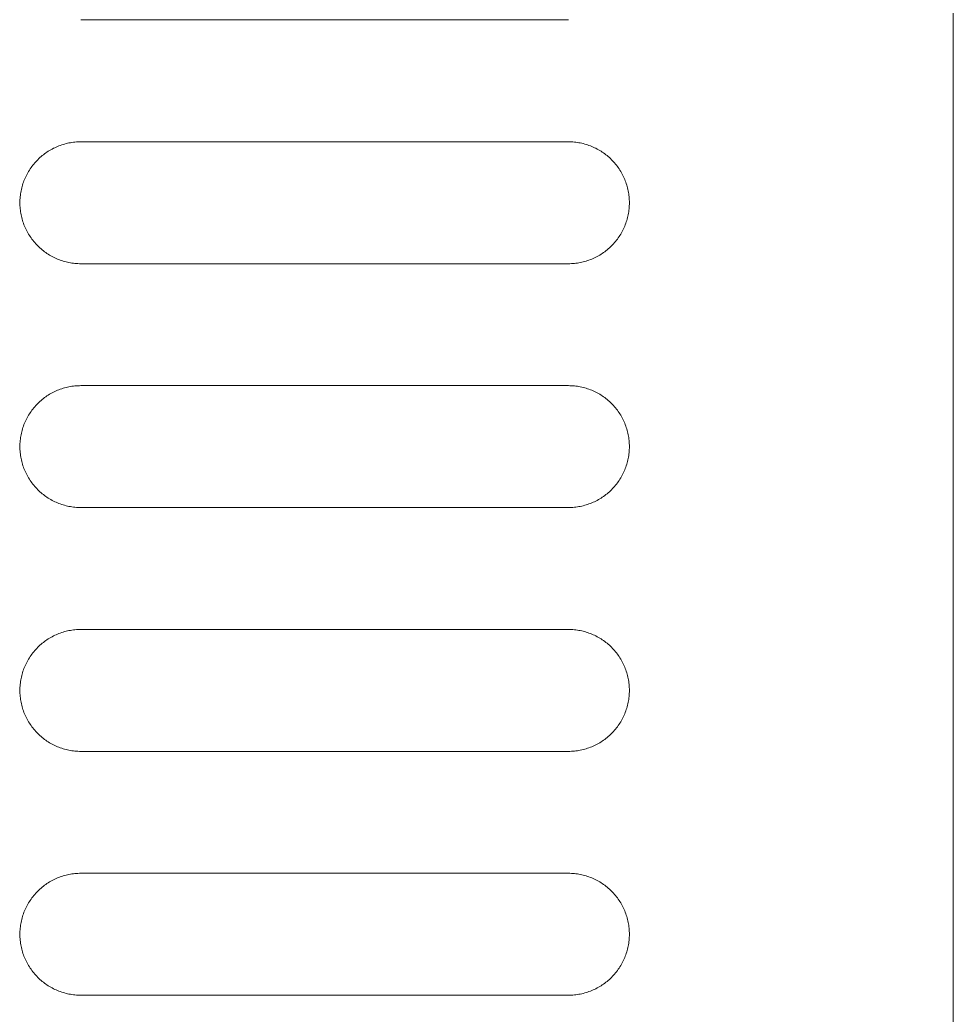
# Model space of a CAD drawing. Header units: millimetres. Extents: x -159872 to 386485, y -250577 to 158966.
# Drawn here: x 159351.75 to 159386.2, y 9349.32 to 9386.06 of the extents above; entities that cross this region are included whole.
import ezdxf

# ---------------------------------------------------------------- set-up
doc = ezdxf.new("R2010")
doc.units = ezdxf.units.MM
doc.header["$PDMODE"] = 1
doc.header["$PDSIZE"] = -2
doc.layers.add('LDS-equipment-kitchen equipment', color=3, linetype='Continuous', lineweight=13)

# ---------------------------------------------------------------- blocks, each defined once
blk = doc.blocks.new('Group-344')
at = {"layer": 'LDS-equipment-kitchen equipment'}
for points in [[(98712.687, 45306.623, 0), (98712.687, 45989.023, 0)], [(98698.487, 45843.573, 0), (98680.487, 45843.573, 0)], [(98680.487, 45839.073, 0), (98680.432, 45839.072, 0), (98680.377, 45839.07, 0), (98680.322, 45839.067, 0), (98680.267, 45839.062, 0), (98680.212, 45839.056, 0), (98680.157, 45839.049, 0), (98680.102, 45839.04, 0), (98680.048, 45839.03, 0), (98679.994, 45839.018, 0), (98679.94, 45839.006, 0), (98679.887, 45838.992, 0), (98679.834, 45838.976, 0), (98679.781, 45838.96, 0), (98679.729, 45838.942, 0), (98679.677, 45838.922, 0), (98679.626, 45838.902, 0), (98679.575, 45838.88, 0), (98679.525, 45838.857, 0), (98679.476, 45838.833, 0), (98679.427, 45838.807, 0), (98679.378, 45838.781, 0), (98679.33, 45838.753, 0), (98679.283, 45838.724, 0), (98679.237, 45838.694, 0), (98679.192, 45838.663, 0), (98679.147, 45838.63, 0), (98679.103, 45838.597, 0), (98679.06, 45838.562, 0), (98679.018, 45838.527, 0), (98678.976, 45838.49, 0), (98678.936, 45838.453, 0), (98678.896, 45838.414, 0), (98678.858, 45838.375, 0), (98678.82, 45838.334, 0), (98678.783, 45838.293, 0), (98678.748, 45838.251, 0), (98678.713, 45838.207, 0), (98678.68, 45838.163, 0), (98678.648, 45838.119, 0), (98678.616, 45838.073, 0), (98678.586, 45838.027, 0), (98678.557, 45837.98, 0), (98678.529, 45837.932, 0), (98678.503, 45837.884, 0), (98678.477, 45837.835, 0), (98678.453, 45837.785, 0), (98678.43, 45837.735, 0), (98678.408, 45837.684, 0), (98678.388, 45837.633, 0), (98678.369, 45837.581, 0), (98678.351, 45837.529, 0), (98678.334, 45837.476, 0), (98678.319, 45837.423, 0), (98678.305, 45837.37, 0), (98678.292, 45837.316, 0), (98678.28, 45837.262, 0), (98678.27, 45837.208, 0), (98678.262, 45837.153, 0), (98678.254, 45837.099, 0), (98678.248, 45837.044, 0), (98678.243, 45836.989, 0), (98678.24, 45836.934, 0), (98678.238, 45836.878, 0), (98678.237, 45836.823, 0)], [(98698.487, 45839.073, 0), (98680.487, 45839.073, 0)], [(98700.737, 45836.823, 0), (98700.737, 45836.878, 0), (98700.735, 45836.934, 0), (98700.731, 45836.989, 0), (98700.726, 45837.044, 0), (98700.72, 45837.099, 0), (98700.713, 45837.153, 0), (98700.704, 45837.208, 0), (98700.694, 45837.262, 0), (98700.683, 45837.316, 0), (98700.67, 45837.37, 0), (98700.656, 45837.423, 0), (98700.64, 45837.476, 0), (98700.624, 45837.529, 0), (98700.606, 45837.581, 0), (98700.586, 45837.633, 0), (98700.566, 45837.684, 0), (98700.544, 45837.735, 0), (98700.521, 45837.785, 0), (98700.497, 45837.835, 0), (98700.472, 45837.884, 0), (98700.445, 45837.932, 0), (98700.417, 45837.98, 0), (98700.388, 45838.027, 0), (98700.358, 45838.073, 0), (98700.327, 45838.119, 0), (98700.294, 45838.163, 0), (98700.261, 45838.207, 0), (98700.227, 45838.251, 0), (98700.191, 45838.293, 0), (98700.154, 45838.334, 0), (98700.117, 45838.375, 0), (98700.078, 45838.414, 0), (98700.039, 45838.453, 0), (98699.998, 45838.49, 0), (98699.957, 45838.527, 0), (98699.915, 45838.562, 0), (98699.872, 45838.597, 0), (98699.828, 45838.63, 0), (98699.783, 45838.663, 0), (98699.737, 45838.694, 0), (98699.691, 45838.724, 0), (98699.644, 45838.753, 0), (98699.596, 45838.781, 0), (98699.548, 45838.807, 0), (98699.499, 45838.833, 0), (98699.449, 45838.857, 0), (98699.399, 45838.88, 0), (98699.348, 45838.902, 0), (98699.297, 45838.922, 0), (98699.245, 45838.942, 0), (98699.193, 45838.96, 0), (98699.14, 45838.976, 0), (98699.087, 45838.992, 0), (98699.034, 45839.006, 0), (98698.98, 45839.018, 0), (98698.926, 45839.03, 0), (98698.872, 45839.04, 0), (98698.817, 45839.049, 0), (98698.763, 45839.056, 0), (98698.708, 45839.062, 0), (98698.653, 45839.067, 0), (98698.598, 45839.07, 0), (98698.542, 45839.072, 0), (98698.487, 45839.073, 0)], [(98678.237, 45836.823, 0), (98678.238, 45836.768, 0), (98678.24, 45836.713, 0), (98678.243, 45836.658, 0), (98678.248, 45836.603, 0), (98678.254, 45836.548, 0), (98678.262, 45836.493, 0), (98678.27, 45836.438, 0), (98678.28, 45836.384, 0), (98678.292, 45836.33, 0), (98678.305, 45836.276, 0), (98678.319, 45836.223, 0), (98678.334, 45836.17, 0), (98678.351, 45836.117, 0), (98678.369, 45836.065, 0), (98678.388, 45836.013, 0), (98678.408, 45835.962, 0), (98678.43, 45835.911, 0), (98678.453, 45835.861, 0), (98678.477, 45835.812, 0), (98678.503, 45835.762, 0), (98678.529, 45835.714, 0), (98678.557, 45835.666, 0), (98678.586, 45835.619, 0), (98678.616, 45835.573, 0), (98678.648, 45835.528, 0), (98678.68, 45835.483, 0), (98678.713, 45835.439, 0), (98678.748, 45835.396, 0), (98678.783, 45835.353, 0), (98678.82, 45835.312, 0), (98678.858, 45835.272, 0), (98678.896, 45835.232, 0), (98678.936, 45835.194, 0), (98678.976, 45835.156, 0), (98679.018, 45835.119, 0), (98679.06, 45835.084, 0), (98679.103, 45835.049, 0), (98679.147, 45835.016, 0), (98679.192, 45834.984, 0), (98679.237, 45834.952, 0), (98679.283, 45834.922, 0), (98679.33, 45834.893, 0), (98679.378, 45834.865, 0), (98679.427, 45834.839, 0), (98679.476, 45834.813, 0), (98679.525, 45834.789, 0), (98679.575, 45834.766, 0), (98679.626, 45834.744, 0), (98679.677, 45834.724, 0), (98679.729, 45834.705, 0), (98679.781, 45834.687, 0), (98679.834, 45834.67, 0), (98679.887, 45834.655, 0), (98679.94, 45834.641, 0), (98679.994, 45834.628, 0), (98680.048, 45834.616, 0), (98680.102, 45834.606, 0), (98680.157, 45834.597, 0), (98680.212, 45834.59, 0), (98680.267, 45834.584, 0), (98680.322, 45834.579, 0), (98680.377, 45834.576, 0), (98680.432, 45834.574, 0), (98680.487, 45834.573, 0)], [(98698.487, 45834.573, 0), (98698.542, 45834.574, 0), (98698.598, 45834.576, 0), (98698.653, 45834.579, 0), (98698.708, 45834.584, 0), (98698.763, 45834.59, 0), (98698.817, 45834.597, 0), (98698.872, 45834.606, 0), (98698.926, 45834.616, 0), (98698.98, 45834.628, 0), (98699.034, 45834.641, 0), (98699.087, 45834.655, 0), (98699.14, 45834.67, 0), (98699.193, 45834.687, 0), (98699.245, 45834.705, 0), (98699.297, 45834.724, 0), (98699.348, 45834.744, 0), (98699.399, 45834.766, 0), (98699.449, 45834.789, 0), (98699.499, 45834.813, 0), (98699.548, 45834.839, 0), (98699.596, 45834.865, 0), (98699.644, 45834.893, 0), (98699.691, 45834.922, 0), (98699.737, 45834.952, 0), (98699.783, 45834.984, 0), (98699.828, 45835.016, 0), (98699.872, 45835.049, 0), (98699.915, 45835.084, 0), (98699.957, 45835.119, 0), (98699.998, 45835.156, 0), (98700.039, 45835.194, 0), (98700.078, 45835.232, 0), (98700.117, 45835.272, 0), (98700.154, 45835.312, 0), (98700.191, 45835.353, 0), (98700.227, 45835.396, 0), (98700.261, 45835.439, 0), (98700.294, 45835.483, 0), (98700.327, 45835.528, 0), (98700.358, 45835.573, 0), (98700.388, 45835.619, 0), (98700.417, 45835.666, 0), (98700.445, 45835.714, 0), (98700.472, 45835.762, 0), (98700.497, 45835.812, 0), (98700.521, 45835.861, 0), (98700.544, 45835.911, 0), (98700.566, 45835.962, 0), (98700.586, 45836.013, 0), (98700.606, 45836.065, 0), (98700.624, 45836.117, 0), (98700.64, 45836.17, 0), (98700.656, 45836.223, 0), (98700.67, 45836.276, 0), (98700.683, 45836.33, 0), (98700.694, 45836.384, 0), (98700.704, 45836.438, 0), (98700.713, 45836.493, 0), (98700.72, 45836.548, 0), (98700.726, 45836.603, 0), (98700.731, 45836.658, 0), (98700.735, 45836.713, 0), (98700.737, 45836.768, 0), (98700.737, 45836.823, 0)], [(98698.487, 45834.573, 0), (98680.487, 45834.573, 0)], [(98680.487, 45830.073, 0), (98680.432, 45830.072, 0), (98680.377, 45830.07, 0), (98680.322, 45830.067, 0), (98680.267, 45830.062, 0), (98680.212, 45830.056, 0), (98680.157, 45830.049, 0), (98680.102, 45830.04, 0), (98680.048, 45830.03, 0), (98679.994, 45830.018, 0), (98679.94, 45830.006, 0), (98679.887, 45829.992, 0), (98679.834, 45829.976, 0), (98679.781, 45829.96, 0), (98679.729, 45829.942, 0), (98679.677, 45829.922, 0), (98679.626, 45829.902, 0), (98679.575, 45829.88, 0), (98679.525, 45829.857, 0), (98679.476, 45829.833, 0), (98679.427, 45829.807, 0), (98679.378, 45829.781, 0), (98679.33, 45829.753, 0), (98679.283, 45829.724, 0), (98679.237, 45829.694, 0), (98679.192, 45829.663, 0), (98679.147, 45829.63, 0), (98679.103, 45829.597, 0), (98679.06, 45829.562, 0), (98679.018, 45829.527, 0), (98678.976, 45829.49, 0), (98678.936, 45829.453, 0), (98678.896, 45829.414, 0), (98678.858, 45829.375, 0), (98678.82, 45829.334, 0), (98678.783, 45829.293, 0), (98678.748, 45829.251, 0), (98678.713, 45829.207, 0), (98678.68, 45829.163, 0), (98678.648, 45829.119, 0), (98678.616, 45829.073, 0), (98678.586, 45829.027, 0), (98678.557, 45828.98, 0), (98678.529, 45828.932, 0), (98678.503, 45828.884, 0), (98678.477, 45828.835, 0), (98678.453, 45828.785, 0), (98678.43, 45828.735, 0), (98678.408, 45828.684, 0), (98678.388, 45828.633, 0), (98678.369, 45828.581, 0), (98678.351, 45828.529, 0), (98678.334, 45828.476, 0), (98678.319, 45828.423, 0), (98678.305, 45828.37, 0), (98678.292, 45828.316, 0), (98678.28, 45828.262, 0), (98678.27, 45828.208, 0), (98678.262, 45828.153, 0), (98678.254, 45828.099, 0), (98678.248, 45828.044, 0), (98678.243, 45827.989, 0), (98678.24, 45827.934, 0), (98678.238, 45827.878, 0), (98678.237, 45827.823, 0)], [(98698.487, 45830.073, 0), (98680.487, 45830.073, 0)], [(98700.737, 45827.823, 0), (98700.737, 45827.878, 0), (98700.735, 45827.934, 0), (98700.731, 45827.989, 0), (98700.726, 45828.044, 0), (98700.72, 45828.099, 0), (98700.713, 45828.153, 0), (98700.704, 45828.208, 0), (98700.694, 45828.262, 0), (98700.683, 45828.316, 0), (98700.67, 45828.37, 0), (98700.656, 45828.423, 0), (98700.64, 45828.476, 0), (98700.624, 45828.529, 0), (98700.606, 45828.581, 0), (98700.586, 45828.633, 0), (98700.566, 45828.684, 0), (98700.544, 45828.735, 0), (98700.521, 45828.785, 0), (98700.497, 45828.835, 0), (98700.472, 45828.884, 0), (98700.445, 45828.932, 0), (98700.417, 45828.98, 0), (98700.388, 45829.027, 0), (98700.358, 45829.073, 0), (98700.327, 45829.119, 0), (98700.294, 45829.163, 0), (98700.261, 45829.207, 0), (98700.227, 45829.251, 0), (98700.191, 45829.293, 0), (98700.154, 45829.334, 0), (98700.117, 45829.375, 0), (98700.078, 45829.414, 0), (98700.039, 45829.453, 0), (98699.998, 45829.49, 0), (98699.957, 45829.527, 0), (98699.915, 45829.562, 0), (98699.872, 45829.597, 0), (98699.828, 45829.63, 0), (98699.783, 45829.663, 0), (98699.737, 45829.694, 0), (98699.691, 45829.724, 0), (98699.644, 45829.753, 0), (98699.596, 45829.781, 0), (98699.548, 45829.807, 0), (98699.499, 45829.833, 0), (98699.449, 45829.857, 0), (98699.399, 45829.88, 0), (98699.348, 45829.902, 0), (98699.297, 45829.922, 0), (98699.245, 45829.942, 0), (98699.193, 45829.96, 0), (98699.14, 45829.976, 0), (98699.087, 45829.992, 0), (98699.034, 45830.006, 0), (98698.98, 45830.018, 0), (98698.926, 45830.03, 0), (98698.872, 45830.04, 0), (98698.817, 45830.049, 0), (98698.763, 45830.056, 0), (98698.708, 45830.062, 0), (98698.653, 45830.067, 0), (98698.598, 45830.07, 0), (98698.542, 45830.072, 0), (98698.487, 45830.073, 0)], [(98678.237, 45827.823, 0), (98678.238, 45827.768, 0), (98678.24, 45827.713, 0), (98678.243, 45827.658, 0), (98678.248, 45827.603, 0), (98678.254, 45827.548, 0), (98678.262, 45827.493, 0), (98678.27, 45827.438, 0), (98678.28, 45827.384, 0), (98678.292, 45827.33, 0), (98678.305, 45827.276, 0), (98678.319, 45827.223, 0), (98678.334, 45827.17, 0), (98678.351, 45827.117, 0), (98678.369, 45827.065, 0), (98678.388, 45827.013, 0), (98678.408, 45826.962, 0), (98678.43, 45826.911, 0), (98678.453, 45826.861, 0), (98678.477, 45826.812, 0), (98678.503, 45826.763, 0), (98678.529, 45826.714, 0), (98678.557, 45826.666, 0), (98678.586, 45826.619, 0), (98678.616, 45826.573, 0), (98678.648, 45826.528, 0), (98678.68, 45826.483, 0), (98678.713, 45826.439, 0), (98678.748, 45826.396, 0), (98678.783, 45826.354, 0), (98678.82, 45826.312, 0), (98678.858, 45826.272, 0), (98678.896, 45826.232, 0), (98678.936, 45826.194, 0), (98678.976, 45826.156, 0), (98679.018, 45826.119, 0), (98679.06, 45826.084, 0), (98679.103, 45826.049, 0), (98679.147, 45826.016, 0), (98679.192, 45825.984, 0), (98679.237, 45825.952, 0), (98679.283, 45825.922, 0), (98679.33, 45825.893, 0), (98679.378, 45825.865, 0), (98679.427, 45825.839, 0), (98679.476, 45825.813, 0), (98679.525, 45825.789, 0), (98679.575, 45825.766, 0), (98679.626, 45825.744, 0), (98679.677, 45825.724, 0), (98679.729, 45825.705, 0), (98679.781, 45825.687, 0), (98679.834, 45825.67, 0), (98679.887, 45825.655, 0), (98679.94, 45825.641, 0), (98679.994, 45825.628, 0), (98680.048, 45825.616, 0), (98680.102, 45825.606, 0), (98680.157, 45825.598, 0), (98680.212, 45825.59, 0), (98680.267, 45825.584, 0), (98680.322, 45825.579, 0), (98680.377, 45825.576, 0), (98680.432, 45825.574, 0), (98680.487, 45825.573, 0)], [(98698.487, 45825.573, 0), (98698.542, 45825.574, 0), (98698.598, 45825.576, 0), (98698.653, 45825.579, 0), (98698.708, 45825.584, 0), (98698.763, 45825.59, 0), (98698.817, 45825.598, 0), (98698.872, 45825.606, 0), (98698.926, 45825.616, 0), (98698.98, 45825.628, 0), (98699.034, 45825.641, 0), (98699.087, 45825.655, 0), (98699.14, 45825.67, 0), (98699.193, 45825.687, 0), (98699.245, 45825.705, 0), (98699.297, 45825.724, 0), (98699.348, 45825.744, 0), (98699.399, 45825.766, 0), (98699.449, 45825.789, 0), (98699.499, 45825.813, 0), (98699.548, 45825.839, 0), (98699.596, 45825.865, 0), (98699.644, 45825.893, 0), (98699.691, 45825.922, 0), (98699.737, 45825.952, 0), (98699.783, 45825.984, 0), (98699.828, 45826.016, 0), (98699.872, 45826.049, 0), (98699.915, 45826.084, 0), (98699.957, 45826.119, 0), (98699.998, 45826.156, 0), (98700.039, 45826.194, 0), (98700.078, 45826.232, 0), (98700.117, 45826.272, 0), (98700.154, 45826.312, 0), (98700.191, 45826.354, 0), (98700.227, 45826.396, 0), (98700.261, 45826.439, 0), (98700.294, 45826.483, 0), (98700.327, 45826.528, 0), (98700.358, 45826.573, 0), (98700.388, 45826.619, 0), (98700.417, 45826.666, 0), (98700.445, 45826.714, 0), (98700.472, 45826.763, 0), (98700.497, 45826.812, 0), (98700.521, 45826.861, 0), (98700.544, 45826.911, 0), (98700.566, 45826.962, 0), (98700.586, 45827.013, 0), (98700.606, 45827.065, 0), (98700.624, 45827.117, 0), (98700.64, 45827.17, 0), (98700.656, 45827.223, 0), (98700.67, 45827.276, 0), (98700.683, 45827.33, 0), (98700.694, 45827.384, 0), (98700.704, 45827.438, 0), (98700.713, 45827.493, 0), (98700.72, 45827.548, 0), (98700.726, 45827.603, 0), (98700.731, 45827.658, 0), (98700.735, 45827.713, 0), (98700.737, 45827.768, 0), (98700.737, 45827.823, 0)], [(98698.487, 45825.573, 0), (98680.487, 45825.573, 0)], [(98680.487, 45821.073, 0), (98680.432, 45821.072, 0), (98680.377, 45821.07, 0), (98680.322, 45821.067, 0), (98680.267, 45821.062, 0), (98680.212, 45821.056, 0), (98680.157, 45821.049, 0), (98680.102, 45821.04, 0), (98680.048, 45821.03, 0), (98679.994, 45821.018, 0), (98679.94, 45821.006, 0), (98679.887, 45820.992, 0), (98679.834, 45820.976, 0), (98679.781, 45820.96, 0), (98679.729, 45820.942, 0), (98679.677, 45820.922, 0), (98679.626, 45820.902, 0), (98679.575, 45820.88, 0), (98679.525, 45820.857, 0), (98679.476, 45820.833, 0), (98679.427, 45820.807, 0), (98679.378, 45820.781, 0), (98679.33, 45820.753, 0), (98679.283, 45820.724, 0), (98679.237, 45820.694, 0), (98679.192, 45820.663, 0), (98679.147, 45820.63, 0), (98679.103, 45820.597, 0), (98679.06, 45820.562, 0), (98679.018, 45820.527, 0), (98678.976, 45820.49, 0), (98678.936, 45820.453, 0), (98678.896, 45820.414, 0), (98678.858, 45820.375, 0), (98678.82, 45820.334, 0), (98678.783, 45820.293, 0), (98678.748, 45820.25, 0), (98678.713, 45820.207, 0), (98678.68, 45820.163, 0), (98678.648, 45820.119, 0), (98678.616, 45820.073, 0), (98678.586, 45820.027, 0), (98678.557, 45819.98, 0), (98678.529, 45819.932, 0), (98678.503, 45819.884, 0), (98678.477, 45819.835, 0), (98678.453, 45819.785, 0), (98678.43, 45819.735, 0), (98678.408, 45819.684, 0), (98678.388, 45819.633, 0), (98678.369, 45819.581, 0), (98678.351, 45819.529, 0), (98678.334, 45819.476, 0), (98678.319, 45819.423, 0), (98678.305, 45819.37, 0), (98678.292, 45819.316, 0), (98678.28, 45819.262, 0), (98678.27, 45819.208, 0), (98678.262, 45819.153, 0), (98678.254, 45819.099, 0), (98678.248, 45819.044, 0), (98678.243, 45818.989, 0), (98678.24, 45818.934, 0), (98678.238, 45818.878, 0), (98678.237, 45818.823, 0)], [(98698.487, 45821.073, 0), (98680.487, 45821.073, 0)], [(98700.737, 45818.823, 0), (98700.737, 45818.878, 0), (98700.735, 45818.934, 0), (98700.731, 45818.989, 0), (98700.726, 45819.044, 0), (98700.72, 45819.099, 0), (98700.713, 45819.153, 0), (98700.704, 45819.208, 0), (98700.694, 45819.262, 0), (98700.683, 45819.316, 0), (98700.67, 45819.37, 0), (98700.656, 45819.423, 0), (98700.64, 45819.476, 0), (98700.624, 45819.529, 0), (98700.606, 45819.581, 0), (98700.586, 45819.633, 0), (98700.566, 45819.684, 0), (98700.544, 45819.735, 0), (98700.521, 45819.785, 0), (98700.497, 45819.835, 0), (98700.472, 45819.884, 0), (98700.445, 45819.932, 0), (98700.417, 45819.98, 0), (98700.388, 45820.027, 0), (98700.358, 45820.073, 0), (98700.327, 45820.119, 0), (98700.294, 45820.163, 0), (98700.261, 45820.207, 0), (98700.227, 45820.25, 0), (98700.191, 45820.293, 0), (98700.154, 45820.334, 0), (98700.117, 45820.375, 0), (98700.078, 45820.414, 0), (98700.039, 45820.453, 0), (98699.998, 45820.49, 0), (98699.957, 45820.527, 0), (98699.915, 45820.562, 0), (98699.872, 45820.597, 0), (98699.828, 45820.63, 0), (98699.783, 45820.663, 0), (98699.737, 45820.694, 0), (98699.691, 45820.724, 0), (98699.644, 45820.753, 0), (98699.596, 45820.781, 0), (98699.548, 45820.807, 0), (98699.499, 45820.833, 0), (98699.449, 45820.857, 0), (98699.399, 45820.88, 0), (98699.348, 45820.902, 0), (98699.297, 45820.922, 0), (98699.245, 45820.942, 0), (98699.193, 45820.96, 0), (98699.14, 45820.976, 0), (98699.087, 45820.992, 0), (98699.034, 45821.006, 0), (98698.98, 45821.018, 0), (98698.926, 45821.03, 0), (98698.872, 45821.04, 0), (98698.817, 45821.049, 0), (98698.763, 45821.056, 0), (98698.708, 45821.062, 0), (98698.653, 45821.067, 0), (98698.598, 45821.07, 0), (98698.542, 45821.072, 0), (98698.487, 45821.073, 0)], [(98678.237, 45818.823, 0), (98678.238, 45818.768, 0), (98678.24, 45818.713, 0), (98678.243, 45818.658, 0), (98678.248, 45818.603, 0), (98678.254, 45818.548, 0), (98678.262, 45818.493, 0), (98678.27, 45818.438, 0), (98678.28, 45818.384, 0), (98678.292, 45818.33, 0), (98678.305, 45818.276, 0), (98678.319, 45818.223, 0), (98678.334, 45818.17, 0), (98678.351, 45818.117, 0), (98678.369, 45818.065, 0), (98678.388, 45818.013, 0), (98678.408, 45817.962, 0), (98678.43, 45817.911, 0), (98678.453, 45817.861, 0), (98678.477, 45817.811, 0), (98678.503, 45817.762, 0), (98678.529, 45817.714, 0), (98678.557, 45817.666, 0), (98678.586, 45817.619, 0), (98678.616, 45817.573, 0), (98678.648, 45817.528, 0), (98678.68, 45817.483, 0), (98678.713, 45817.439, 0), (98678.748, 45817.396, 0), (98678.783, 45817.353, 0), (98678.82, 45817.312, 0), (98678.858, 45817.272, 0), (98678.896, 45817.232, 0), (98678.936, 45817.194, 0), (98678.976, 45817.156, 0), (98679.018, 45817.119, 0), (98679.06, 45817.084, 0), (98679.103, 45817.049, 0), (98679.147, 45817.016, 0), (98679.192, 45816.984, 0), (98679.237, 45816.952, 0), (98679.283, 45816.922, 0), (98679.33, 45816.893, 0), (98679.378, 45816.865, 0), (98679.427, 45816.839, 0), (98679.476, 45816.813, 0), (98679.525, 45816.789, 0), (98679.575, 45816.766, 0), (98679.626, 45816.744, 0), (98679.677, 45816.724, 0), (98679.729, 45816.705, 0), (98679.781, 45816.687, 0), (98679.834, 45816.67, 0), (98679.887, 45816.655, 0), (98679.94, 45816.641, 0), (98679.994, 45816.628, 0), (98680.048, 45816.616, 0), (98680.102, 45816.606, 0), (98680.157, 45816.597, 0), (98680.212, 45816.59, 0), (98680.267, 45816.584, 0), (98680.322, 45816.579, 0), (98680.377, 45816.576, 0), (98680.432, 45816.574, 0), (98680.487, 45816.573, 0)], [(98698.487, 45816.573, 0), (98698.542, 45816.574, 0), (98698.598, 45816.576, 0), (98698.653, 45816.579, 0), (98698.708, 45816.584, 0), (98698.763, 45816.59, 0), (98698.817, 45816.597, 0), (98698.872, 45816.606, 0), (98698.926, 45816.616, 0), (98698.98, 45816.628, 0), (98699.034, 45816.641, 0), (98699.087, 45816.655, 0), (98699.14, 45816.67, 0), (98699.193, 45816.687, 0), (98699.245, 45816.705, 0), (98699.297, 45816.724, 0), (98699.348, 45816.744, 0), (98699.399, 45816.766, 0), (98699.449, 45816.789, 0), (98699.499, 45816.813, 0), (98699.548, 45816.839, 0), (98699.596, 45816.865, 0), (98699.644, 45816.893, 0), (98699.691, 45816.922, 0), (98699.737, 45816.952, 0), (98699.783, 45816.984, 0), (98699.828, 45817.016, 0), (98699.872, 45817.049, 0), (98699.915, 45817.084, 0), (98699.957, 45817.119, 0), (98699.998, 45817.156, 0), (98700.039, 45817.194, 0), (98700.078, 45817.232, 0), (98700.117, 45817.272, 0), (98700.154, 45817.312, 0), (98700.191, 45817.353, 0), (98700.227, 45817.396, 0), (98700.261, 45817.439, 0), (98700.294, 45817.483, 0), (98700.327, 45817.528, 0), (98700.358, 45817.573, 0), (98700.388, 45817.619, 0), (98700.417, 45817.666, 0), (98700.445, 45817.714, 0), (98700.472, 45817.762, 0), (98700.497, 45817.811, 0), (98700.521, 45817.861, 0), (98700.544, 45817.911, 0), (98700.566, 45817.962, 0), (98700.586, 45818.013, 0), (98700.606, 45818.065, 0), (98700.624, 45818.117, 0), (98700.64, 45818.17, 0), (98700.656, 45818.223, 0), (98700.67, 45818.276, 0), (98700.683, 45818.33, 0), (98700.694, 45818.384, 0), (98700.704, 45818.438, 0), (98700.713, 45818.493, 0), (98700.72, 45818.548, 0), (98700.726, 45818.603, 0), (98700.731, 45818.658, 0), (98700.735, 45818.713, 0), (98700.737, 45818.768, 0), (98700.737, 45818.823, 0)], [(98698.487, 45816.573, 0), (98680.487, 45816.573, 0)], [(98680.487, 45812.073, 0), (98680.432, 45812.072, 0), (98680.377, 45812.07, 0), (98680.322, 45812.067, 0), (98680.267, 45812.062, 0), (98680.212, 45812.056, 0), (98680.157, 45812.049, 0), (98680.102, 45812.04, 0), (98680.048, 45812.03, 0), (98679.994, 45812.018, 0), (98679.94, 45812.006, 0), (98679.887, 45811.992, 0), (98679.834, 45811.976, 0), (98679.781, 45811.96, 0), (98679.729, 45811.942, 0), (98679.677, 45811.922, 0), (98679.626, 45811.902, 0), (98679.575, 45811.88, 0), (98679.525, 45811.857, 0), (98679.476, 45811.833, 0), (98679.427, 45811.807, 0), (98679.378, 45811.781, 0), (98679.33, 45811.753, 0), (98679.283, 45811.724, 0), (98679.237, 45811.694, 0), (98679.192, 45811.663, 0), (98679.147, 45811.63, 0), (98679.103, 45811.597, 0), (98679.06, 45811.562, 0), (98679.018, 45811.527, 0), (98678.976, 45811.49, 0), (98678.936, 45811.453, 0), (98678.896, 45811.414, 0), (98678.858, 45811.375, 0), (98678.82, 45811.334, 0), (98678.783, 45811.293, 0), (98678.748, 45811.251, 0), (98678.713, 45811.207, 0), (98678.68, 45811.163, 0), (98678.648, 45811.119, 0), (98678.616, 45811.073, 0), (98678.586, 45811.027, 0), (98678.557, 45810.98, 0), (98678.529, 45810.932, 0), (98678.503, 45810.884, 0), (98678.477, 45810.835, 0), (98678.453, 45810.785, 0), (98678.43, 45810.735, 0), (98678.408, 45810.684, 0), (98678.388, 45810.633, 0), (98678.369, 45810.581, 0), (98678.351, 45810.529, 0), (98678.334, 45810.476, 0), (98678.319, 45810.423, 0), (98678.305, 45810.37, 0), (98678.292, 45810.316, 0), (98678.28, 45810.262, 0), (98678.27, 45810.208, 0), (98678.262, 45810.153, 0), (98678.254, 45810.099, 0), (98678.248, 45810.044, 0), (98678.243, 45809.989, 0), (98678.24, 45809.934, 0), (98678.238, 45809.878, 0), (98678.237, 45809.823, 0)], [(98698.487, 45812.073, 0), (98680.487, 45812.073, 0)], [(98700.737, 45809.823, 0), (98700.737, 45809.878, 0), (98700.735, 45809.934, 0), (98700.731, 45809.989, 0), (98700.726, 45810.044, 0), (98700.72, 45810.099, 0), (98700.713, 45810.153, 0), (98700.704, 45810.208, 0), (98700.694, 45810.262, 0), (98700.683, 45810.316, 0), (98700.67, 45810.37, 0), (98700.656, 45810.423, 0), (98700.64, 45810.476, 0), (98700.624, 45810.529, 0), (98700.606, 45810.581, 0), (98700.586, 45810.633, 0), (98700.566, 45810.684, 0), (98700.544, 45810.735, 0), (98700.521, 45810.785, 0), (98700.497, 45810.835, 0), (98700.472, 45810.884, 0), (98700.445, 45810.932, 0), (98700.417, 45810.98, 0), (98700.388, 45811.027, 0), (98700.358, 45811.073, 0), (98700.327, 45811.119, 0), (98700.294, 45811.163, 0), (98700.261, 45811.207, 0), (98700.227, 45811.251, 0), (98700.191, 45811.293, 0), (98700.154, 45811.334, 0), (98700.117, 45811.375, 0), (98700.078, 45811.414, 0), (98700.039, 45811.453, 0), (98699.998, 45811.49, 0), (98699.957, 45811.527, 0), (98699.915, 45811.562, 0), (98699.872, 45811.597, 0), (98699.828, 45811.63, 0), (98699.783, 45811.663, 0), (98699.737, 45811.694, 0), (98699.691, 45811.724, 0), (98699.644, 45811.753, 0), (98699.596, 45811.781, 0), (98699.548, 45811.807, 0), (98699.499, 45811.833, 0), (98699.449, 45811.857, 0), (98699.399, 45811.88, 0), (98699.348, 45811.902, 0), (98699.297, 45811.922, 0), (98699.245, 45811.942, 0), (98699.193, 45811.96, 0), (98699.14, 45811.976, 0), (98699.087, 45811.992, 0), (98699.034, 45812.006, 0), (98698.98, 45812.018, 0), (98698.926, 45812.03, 0), (98698.872, 45812.04, 0), (98698.817, 45812.049, 0), (98698.763, 45812.056, 0), (98698.708, 45812.062, 0), (98698.653, 45812.067, 0), (98698.598, 45812.07, 0), (98698.542, 45812.072, 0), (98698.487, 45812.073, 0)], [(98678.237, 45809.823, 0), (98678.238, 45809.768, 0), (98678.24, 45809.713, 0), (98678.243, 45809.658, 0), (98678.248, 45809.603, 0), (98678.254, 45809.548, 0), (98678.262, 45809.493, 0), (98678.27, 45809.438, 0), (98678.28, 45809.384, 0), (98678.292, 45809.33, 0), (98678.305, 45809.276, 0), (98678.319, 45809.223, 0), (98678.334, 45809.17, 0), (98678.351, 45809.117, 0), (98678.369, 45809.065, 0), (98678.388, 45809.013, 0), (98678.408, 45808.962, 0), (98678.43, 45808.911, 0), (98678.453, 45808.861, 0), (98678.477, 45808.811, 0), (98678.503, 45808.762, 0), (98678.529, 45808.714, 0), (98678.557, 45808.666, 0), (98678.586, 45808.619, 0), (98678.616, 45808.573, 0), (98678.648, 45808.528, 0), (98678.68, 45808.483, 0), (98678.713, 45808.439, 0), (98678.748, 45808.396, 0), (98678.783, 45808.353, 0), (98678.82, 45808.312, 0), (98678.858, 45808.272, 0), (98678.896, 45808.232, 0), (98678.936, 45808.194, 0), (98678.976, 45808.156, 0), (98679.018, 45808.119, 0), (98679.06, 45808.084, 0), (98679.103, 45808.049, 0), (98679.147, 45808.016, 0), (98679.192, 45807.984, 0), (98679.237, 45807.952, 0), (98679.283, 45807.922, 0), (98679.33, 45807.893, 0), (98679.378, 45807.865, 0), (98679.427, 45807.839, 0), (98679.476, 45807.813, 0), (98679.525, 45807.789, 0), (98679.575, 45807.766, 0), (98679.626, 45807.744, 0), (98679.677, 45807.724, 0), (98679.729, 45807.705, 0), (98679.781, 45807.687, 0), (98679.834, 45807.67, 0), (98679.887, 45807.655, 0), (98679.94, 45807.641, 0), (98679.994, 45807.628, 0), (98680.048, 45807.616, 0), (98680.102, 45807.606, 0), (98680.157, 45807.597, 0), (98680.212, 45807.59, 0), (98680.267, 45807.584, 0), (98680.322, 45807.579, 0), (98680.377, 45807.576, 0), (98680.432, 45807.574, 0), (98680.487, 45807.573, 0)], [(98698.487, 45807.573, 0), (98698.542, 45807.574, 0), (98698.598, 45807.576, 0), (98698.653, 45807.579, 0), (98698.708, 45807.584, 0), (98698.763, 45807.59, 0), (98698.817, 45807.597, 0), (98698.872, 45807.606, 0), (98698.926, 45807.616, 0), (98698.98, 45807.628, 0), (98699.034, 45807.641, 0), (98699.087, 45807.655, 0), (98699.14, 45807.67, 0), (98699.193, 45807.687, 0), (98699.245, 45807.705, 0), (98699.297, 45807.724, 0), (98699.348, 45807.744, 0), (98699.399, 45807.766, 0), (98699.449, 45807.789, 0), (98699.499, 45807.813, 0), (98699.548, 45807.839, 0), (98699.596, 45807.865, 0), (98699.644, 45807.893, 0), (98699.691, 45807.922, 0), (98699.737, 45807.952, 0), (98699.783, 45807.984, 0), (98699.828, 45808.016, 0), (98699.872, 45808.049, 0), (98699.915, 45808.084, 0), (98699.957, 45808.119, 0), (98699.998, 45808.156, 0), (98700.039, 45808.194, 0), (98700.078, 45808.232, 0), (98700.117, 45808.272, 0), (98700.154, 45808.312, 0), (98700.191, 45808.353, 0), (98700.227, 45808.396, 0), (98700.261, 45808.439, 0), (98700.294, 45808.483, 0), (98700.327, 45808.528, 0), (98700.358, 45808.573, 0), (98700.388, 45808.619, 0), (98700.417, 45808.666, 0), (98700.445, 45808.714, 0), (98700.472, 45808.762, 0), (98700.497, 45808.811, 0), (98700.521, 45808.861, 0), (98700.544, 45808.911, 0), (98700.566, 45808.962, 0), (98700.586, 45809.013, 0), (98700.606, 45809.065, 0), (98700.624, 45809.117, 0), (98700.64, 45809.17, 0), (98700.656, 45809.223, 0), (98700.67, 45809.276, 0), (98700.683, 45809.33, 0), (98700.694, 45809.384, 0), (98700.704, 45809.438, 0), (98700.713, 45809.493, 0), (98700.72, 45809.548, 0), (98700.726, 45809.603, 0), (98700.731, 45809.658, 0), (98700.735, 45809.713, 0), (98700.737, 45809.768, 0), (98700.737, 45809.823, 0)], [(98698.487, 45807.573, 0), (98680.487, 45807.573, 0)]]:
    blk.add_polyline3d(points, dxfattribs=at)
for p in [(98678.237, 45836.823), (98700.737, 45836.823), (98678.237, 45827.823), (98700.737, 45827.823), (98678.237, 45818.823), (98700.737, 45818.823), (98678.237, 45809.823), (98700.737, 45809.823)]:
    blk.add_point(p, dxfattribs=at)
blk = doc.blocks.new('Group-410')
at = {"layer": 'LDS-equipment-kitchen equipment'}
blk.add_blockref('Group-344', (0, 0), dxfattribs=at)

msp = doc.modelspace()

# ---------------------------------------------------------------- block references
at = {"layer": 'LDS-equipment-kitchen equipment', "color": 7}
msp.add_blockref('Group-410', (60673.51323, -36457.51522), dxfattribs=at)

doc.saveas('drawing.dxf')
